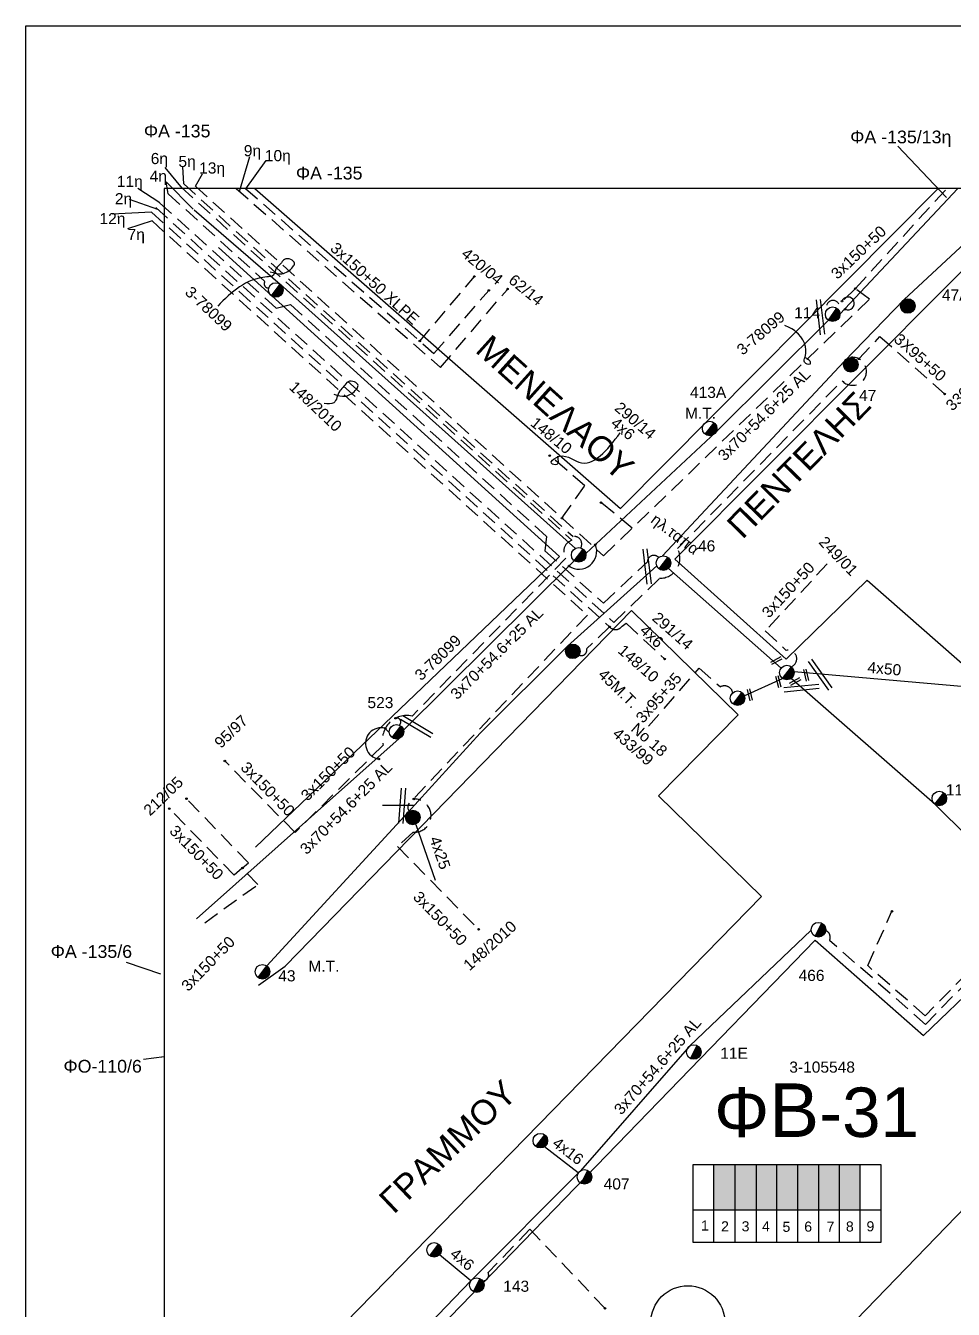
# Model space of a CAD drawing. Header units: millimetres. Extents: x 1138 to 9186, y 1584 to 2927.
# Drawn here: x 6949.8 to 7099.9, y 2719.2 to 2926.9 of the extents above; entities that cross this region are included whole.
import ezdxf
from ezdxf.enums import TextEntityAlignment as Align

# ---------------------------------------------------------------- set-up
doc = ezdxf.new("R2010")
doc.units = ezdxf.units.MM
doc.linetypes.add('DASHED', pattern=[19.05, 12.7, -6.35])
for name, color, linetype, lineweight in [('3x150+50', 7, 'Continuous', 30), ('3x150+50 XLPE', 7, 'SYN_LINE', 30), ('3x70+54.6+25 AL', 7, 'SYN_LINE', 30), ('3x95+35', 7, 'Continuous', 30), ('3X95+50', 7, 'Continuous', 30), ('4x16', 7, 'Continuous', 30), ('4x25', 7, 'Continuous', 30), ('4x50', 7, 'Continuous', 30), ('4x6', 7, 'SYN_LINE', 30), ('Υπόβαθρο ΔΕΗ', 7, 'Continuous', 30)]:
    doc.layers.add(name, color=color, linetype=linetype, lineweight=lineweight)
for name, color, linetype in [('Pillar OTE', 7, 'Continuous'), ('TEXT ΚΑΛΩΔΙΩΝ', 7, 'Continuous'), ('Άγνωστα', 7, 'Continuous'), ('ΑΓΝΩΣΤΟ ΕΝΑΕΡΙΟ ΚΑΛΩΔΙΟ', 7, 'Continuous'), ('ΑΓΝΩΣΤΟ ΥΠΟΓΕΙΟ ΚΑΛΩΔΙΟ', 7, 'DASHED'), ('Επιγραφές - Σχήματα', 7, 'Continuous'), ('Καλώδια ΧΤ   3x150AL+50CU', 7, 'DASHED'), ('Μηχανική τομή', 7, 'Continuous'), ('Στύλος Ξύλινος', 7, 'Continuous'), ('Στύλος Ξύλινος @ 1', 7, 'Continuous'), ('Στύλος ΦΜ', 7, 'Continuous'), ('Στύλος ΦΜ @ 1', 7, 'Continuous'), ('Συνδέσεις', 7, 'Continuous'), ('Τομή', 7, 'Continuous')]:
    doc.layers.add(name, color=color, linetype=linetype)
doc.styles.add('arial', font='arial.ttf')
doc.styles.get("Standard").update_dxf_attribs({"font": 'arial.ttf'})
doc.linetypes.add('SYN_LINE', pattern='A,0.5,-0.0001,["/\\/\\/\\/",Standard,S=0.1,R=0,X=0,Y=-0.05],-0.25', length=0.7501)
doc.dimstyles.new('ISO-25', dxfattribs={"dimtxt": 2.5, "dimasz": 2.5, "dimexe": 1.25, "dimexo": 0.625, "dimtad": 1, "dimtxsty": 'Standard', "dimcen": 2.5, "dimadec": 0, "dimazin": 0, "dimtfac": 1, "dimtmove": 0, "dimatfit": 3, "dimfxl": 0, "dimarcsym": 0})

# ---------------------------------------------------------------- blocks, each defined once
blk = doc.blocks.new('ΥΠΑΡΧΩΝ ΤΣΙΜΕΝΤΕΝΙΟΣ ΣΤΥΛΟΣ')
at = {"layer": 'Στύλος ΦΜ'}
blk.add_hatch(color=7, dxfattribs=at).paths.add_polyline_path([(-1.29, -2.28, 0.574793), (2.62, 0, 0.268822), (1.3, 2.27)])
at = {"layer": 'Στύλος ΦΜ', "color": 7}
blk.add_line((-1.29, -2.28), (1.3, 2.27), dxfattribs=at)
blk.add_circle((0, 0), 2.62, dxfattribs=at)
at = {"layer": 'Στύλος ΦΜ', "flags": 4}
for tag, p in [('ΑΡΙΘΜΟΣ', (-4.68, 8.05)), ('ΤΥΠΟΣ', (-4.91, 3.03))]:
    blk.add_attdef(tag, p, '', height=4, dxfattribs=at)
blk = doc.blocks.new('ΥΠΑΡΧΩΝ ΞΥΛΙΝΟΣ ΣΤΥΛΟΣ')
at = {"layer": 'Στύλος Ξύλινος'}
h = blk.add_hatch(color=7, dxfattribs=at)
h.paths.add_polyline_path([(-2.62, 0, 0.270008), (-1.29, -2.28), (1.3, 2.27, 0.576266)])
h.paths.add_polyline_path([(-1.29, -2.28, 0.574793), (2.62, 0, 0.268822), (1.3, 2.27)])
at = {"layer": 'Στύλος Ξύλινος', "color": 7}
blk.add_line((-1.29, -2.28), (1.3, 2.27), dxfattribs=at)
blk.add_circle((0, 0), 2.62, dxfattribs=at)
at = {"layer": 'Στύλος Ξύλινος', "flags": 4}
for tag, p in [('ΑΡΙΘΜΟΣ', (-4.91, 8.6)), ('ΤΥΠΟΣ', (-4.85, 3.39))]:
    blk.add_attdef(tag, p, '', height=4, dxfattribs=at)
blk = doc.blocks.new('ΤΟΜΗ')
at = {"layer": 'Τομή', "ltscale": 40}
for p, q in [((-5.68, 0), (17.06, 0)), ((-5.68, -2.77), (17.06, -2.77))]:
    blk.add_line(p, q, dxfattribs=at)
blk = doc.blocks.new('ΜΗΧΑΝΙΚΗ ΤΟΜΗ')
at = {"layer": 'Μηχανική τομή', "ltscale": 40}
for p, q in [((-1.89, 0.78), (5.69, 0.78)), ((-1.89, -0.77), (5.69, -0.77))]:
    blk.add_line(p, q, dxfattribs=at)
blk = doc.blocks.new('_ΣΥΝΔΕΣΗ')
at = {"layer": 'Συνδέσεις', "linetype": 'SYN_LINE', "ltscale": 40}
blk.add_hatch(color=256, dxfattribs=at).paths.add_polyline_path([(0.5, -0.01, 1), (-0.5, -0.01, 1)])
at = {"layer": 'Συνδέσεις'}
blk.add_circle((0, -0.01), 0.5, dxfattribs=at)
blk = doc.blocks.new('A$C01BB34F8')
at = {"layer": 'Άγνωστα', "color": 7}
note = blk.add_mtext_dynamic_manual_height_columns('ηλ.ταπα\\P', width=1.8, gutter_width=12.5, heights=[0.0453, 0], dxfattribs=dict(at, insert=(0.37, 2.43), char_height=1.8, attachment_point=1, rotation=2.4309))
for column, words in zip(note.columns.linked_columns, ['\\P']):
    column.text = words

msp = doc.modelspace()

# ---------------------------------------------------------------- hatches: boundary and pattern name
at = {"layer": 'Καλώδια ΧΤ   3x150AL+50CU', "linetype": 'DASHED', "lineweight": -3, "ltscale": 0.2}
h = msp.add_hatch(color=6, dxfattribs=at)
h.dxf.hatch_style = 1
h.paths.add_polyline_path([(7064.58, 2742.67), (7061.14, 2742.67), (7061.14, 2735.31), (7064.58, 2735.31)])
h = msp.add_hatch(color=5, dxfattribs=at)
h.dxf.hatch_style = 1
h.paths.add_polyline_path([(7064.58, 2735.31), (7068.02, 2735.31), (7068.02, 2742.67), (7064.58, 2742.67)])
h = msp.add_hatch(color=1, dxfattribs=at)
h.dxf.hatch_style = 1
h.paths.add_polyline_path([(7071.32, 2742.67), (7068.02, 2742.67), (7068.02, 2735.31), (7071.32, 2735.3)])
h = msp.add_hatch(color=85, dxfattribs=at)
h.dxf.hatch_style = 1
h.paths.add_polyline_path([(7074.71, 2742.67), (7071.32, 2742.67), (7071.32, 2735.3), (7074.7, 2735.3)])
h = msp.add_hatch(color=173, dxfattribs=at)
h.dxf.hatch_style = 1
h.paths.add_polyline_path([(7074.7, 2735.3), (7078.1, 2735.3), (7078.1, 2742.67), (7074.71, 2742.67)])
h = msp.add_hatch(color=27, dxfattribs=at)
h.dxf.hatch_style = 1
h.paths.add_polyline_path([(7078.1, 2735.3), (7081.5, 2735.3), (7081.5, 2742.67), (7078.1, 2742.67)])
h = msp.add_hatch(color=2, dxfattribs=at)
h.dxf.hatch_style = 1
h.paths.add_polyline_path([(7081.44, 2735.3), (7084.84, 2735.3), (7084.84, 2742.67), (7081.44, 2742.67)])

# ---------------------------------------------------------------- linework, layer by layer
at = {"layer": '3x150+50', "lineweight": -3}
msp.add_lwpolyline([(6972.18, 1918.16), (9029.84, 1917.64), (9029.84, 2900.53), (6972.18, 2900.53)], close=True, dxfattribs=at)
at = {"layer": '3x150+50', "color": 233, "linetype": 'DASHED', "lineweight": -3, "ltscale": 0.2}
msp.add_lwpolyline([(6974.92, 2900.75), (7038.17, 2843.65, 0.50843), (7037.19, 2840.73), (7012.3, 2815.19, 0.554295), (7007.61, 2810.47), (6993.36, 2796.36), (6982, 2807.93)], format="xyb", dxfattribs=at)
at = {"layer": '3x150+50', "color": 85, "linetype": 'DASHED', "lineweight": -3, "ltscale": 0.2}
for points in [[(6975.36, 2901.28), (7038.36, 2844.24, -0.638377), (7039.58, 2842.41)], [(7043.52, 2719.36), (7031.38, 2732.18), (7024.6, 2725.16, -0.573256), (7023.73, 2723.82, -16.465529)]]:
    msp.add_lwpolyline(points, format="xyb", dxfattribs=at)
at = {"layer": '3x150+50', "color": 5, "linetype": 'DASHED', "lineweight": -3, "ltscale": 0.2}
for points in [[(6977.25, 2900.92), (7043.3, 2841.12), (7086.32, 2882.66), (7084.04, 2884.36)], [(7084.04, 2884.36), (7098.8, 2900.53)], [(7047.93, 2845.59), (7042.87, 2849.74)]]:
    msp.add_lwpolyline(points, dxfattribs=at)
at = {"layer": '3x150+50', "color": 173, "linetype": 'DASHED', "lineweight": -3, "ltscale": 0.2}
for points in [[(6970.22, 2895.32), (7040.66, 2831.54), (7011.7, 2800.94, 0.385099), (7012.13, 2799.54)], [(7012.59, 2801.79, -1.053236), (7012.47, 2796.4), (7009.92, 2794.09), (7023.06, 2780.7)]]:
    msp.add_lwpolyline(points, format="xyb", dxfattribs=at)
at = {"layer": '3x150+50', "color": 5, "linetype": 'DASHED', "lineweight": -3, "ltscale": 0.2}
msp.add_lwpolyline([(7084.04, 2884.36), (7081.37, 2881.84, 0.981174), (7079.44, 2880.96, -5.335387)], format="xyb", dxfattribs=at)
at = {"layer": '3x150+50', "color": 62, "linetype": 'DASHED', "lineweight": -3, "ltscale": 0.2}
msp.add_lwpolyline([(7079.49, 2839.84), (7069.46, 2828.97), (7072.85, 2825.81, -0.924799), (7073.68, 2823.18, -13.840738)], format="xyb", dxfattribs=at)
at = {"layer": '3x150+50', "color": 1, "linetype": 'DASHED', "lineweight": -3, "ltscale": 0.2}
msp.add_lwpolyline([(7044.27, 2829.63), (7040.55, 2826.08, -0.615725), (7039.3, 2825.05, 3.11625)], format="xyb", dxfattribs=at)
at = {"layer": '3x150+50', "color": 206, "linetype": 'DASHED', "lineweight": -3, "ltscale": 0.2}
msp.add_lwpolyline([(7007.96, 2813.21), (7008.6, 2812.56)], dxfattribs=at)
at = {"layer": '3x150+50', "color": 62, "linetype": 'DASHED', "lineweight": -3, "ltscale": 0.2}
for points in [[(6984.82, 2790.58), (6985.81, 2791.46), (6975.8, 2801.82)], [(6984.82, 2790.58), (6983.54, 2789.43), (6973.01, 2800.23)], [(6978.75, 2781.76), (6987.33, 2787.94), (6984.82, 2790.58)]]:
    msp.add_lwpolyline(points, dxfattribs=at)
at = {"layer": '3x150+50', "color": 233, "linetype": 'DASHED', "lineweight": -3, "ltscale": 0.2}
msp.add_arc((7009.82, 2814.23), 0.657, 310.4426, 104.3009, dxfattribs=at)
at = {"layer": '3x150+50 XLPE', "color": 133, "linetype": 'DASHED', "lineweight": -3, "ltscale": 0.2}
msp.add_lwpolyline([(6983.85, 2900.53), (7016.9, 2871.58), (7027.67, 2884.18)], dxfattribs=at)
at = {"layer": '3x150+50 XLPE', "color": 6, "linetype": 'DASHED', "lineweight": -3, "ltscale": 0.2}
for points in [[(6985.37, 2900.53), (7015.84, 2873.84), (7024.72, 2884.06)], [(7013.56, 2875.87), (7022.38, 2886.31)]]:
    msp.add_lwpolyline(points, dxfattribs=at)
at = {"layer": '3x70+54.6+25 AL', "color": 27, "linetype": 'SYN_LINE', "lineweight": -3, "ltscale": 15}
for points in [[(7082.22, 2872.54), (7091.94, 2882.58), (7113.87, 2902.99)], [(7052.81, 2841.1), (7082.22, 2872.54)]]:
    msp.add_lwpolyline(points, dxfattribs=at)
at = {"layer": '3x70+54.6+25 AL', "color": 5, "linetype": 'SYN_LINE', "lineweight": -3, "ltscale": 15}
msp.add_lwpolyline([(7081.52, 2880.2), (7100.6, 2900.53)], dxfattribs=at)
at = {"layer": '3x70+54.6+25 AL', "color": 30, "linetype": 'SYN_LINE', "lineweight": -3, "ltscale": 15}
msp.add_lwpolyline([(6977.06, 2897.1), (6990.97, 2885.06), (7038.73, 2842.32)], dxfattribs=at)
at = {"layer": '3x70+54.6+25 AL', "color": 85, "linetype": 'SYN_LINE', "lineweight": -3, "ltscale": 15}
for points in [[(7079.68, 2879.24), (7061.47, 2861.11), (7040.42, 2841.49)], [(7038.55, 2840.33), (7010.92, 2812.94)], [(7076.87, 2780.53), (7057.2, 2761.79), (7039.55, 2741.63), (7021.82, 2723.83), (6995.23, 2696.15), (6974.88, 2676.34)]]:
    msp.add_lwpolyline(points, dxfattribs=at)
at = {"layer": '3x70+54.6+25 AL', "color": 1, "linetype": 'SYN_LINE', "lineweight": -3, "ltscale": 15}
msp.add_lwpolyline([(7051.89, 2839.49), (7037.45, 2826.49), (7023.3, 2812.42), (7011.62, 2799.58), (6988.79, 2774.76)], dxfattribs=at)
at = {"layer": '3x70+54.6+25 AL', "color": 62, "linetype": 'SYN_LINE', "lineweight": -3, "ltscale": 8}
msp.add_lwpolyline([(7066.06, 2818.49), (7072.25, 2821.3)], dxfattribs=at)
at = {"layer": '3x70+54.6+25 AL', "color": 233, "linetype": 'SYN_LINE', "lineweight": -3, "ltscale": 15}
msp.add_lwpolyline([(7010.2, 2811.55), (6977.42, 2782.37), (6977.42, 2782.37)], dxfattribs=at)
at = {"layer": '3x95+35', "color": 62, "linetype": 'DASHED', "lineweight": -3, "ltscale": 0.2}
msp.add_lwpolyline([(7050.57, 2813.56), (7058.77, 2822.96), (7062.19, 2819.92, -0.503811), (7064.19, 2818.97, 24.178614)], format="xyb", dxfattribs=at)
at = {"layer": '3X95+50', "color": 27, "linetype": 'DASHED', "lineweight": -3, "ltscale": 0.2}
msp.add_lwpolyline([(7084.59, 2872.99), (7088.01, 2876.6), (7098.65, 2867.15)], dxfattribs=at)
at = {"layer": '4x16', "color": 85, "linetype": 'SYN_LINE', "lineweight": -3, "ltscale": 7}
msp.add_lwpolyline([(7039.2, 2741.28), (7033.71, 2745.52)], dxfattribs=at)
at = {"layer": '4x25', "color": 173, "linetype": 'SYN_LINE', "lineweight": -3, "ltscale": 10}
msp.add_lwpolyline([(7012.92, 2797.66), (7016.06, 2788.62)], dxfattribs=at)
at = {"layer": '4x50', "color": 6, "linetype": 'Continuous', "lineweight": -3, "ltscale": 0.2}
msp.add_lwpolyline([(7103.02, 2819.81), (7074.13, 2822.34)], dxfattribs=at)
at = {"layer": '4x6', "color": 5, "linetype": 'DASHED', "lineweight": -3, "ltscale": 0.2}
msp.add_lwpolyline([(7036.56, 2847.22), (7040.27, 2852.47), (7034.57, 2857.33)], dxfattribs=at)
at = {"layer": '4x6', "color": 1, "linetype": 'DASHED', "lineweight": -3, "ltscale": 0.2}
msp.add_lwpolyline([(7044.27, 2829.63, 0.499341), (7046.28, 2829.75), (7046.97, 2830.2), (7053.16, 2824.43)], format="xyb", dxfattribs=at)
at = {"layer": '4x6', "color": 85, "linetype": 'SYN_LINE', "lineweight": -3, "ltscale": 7}
msp.add_lwpolyline([(7021.82, 2723.83), (7016.74, 2728.01)], dxfattribs=at)
at = {"layer": 'Pillar OTE', "lineweight": -3, "ltscale": 40}
for points in [[(7057.81, 2730.03), (7057.81, 2742.67), (7088.15, 2742.67), (7088.15, 2730), (7057.81, 2730.03)], [(7061.14, 2730.03), (7061.14, 2742.67)], [(7064.58, 2730.03), (7064.58, 2742.67)], [(7068.02, 2730.02), (7068.02, 2742.67)], [(7071.32, 2730.02), (7071.32, 2742.67)], [(7074.7, 2730.02), (7074.71, 2742.67)], [(7078.1, 2730.01), (7078.1, 2742.67)], [(7081.44, 2730.01), (7081.44, 2742.67)], [(7084.83, 2730.01), (7084.83, 2742.67)], [(7057.81, 2735.32), (7088.15, 2735.29)]]:
    msp.add_lwpolyline(points, dxfattribs=at)
at = {"layer": 'ΑΓΝΩΣΤΟ ΕΝΑΕΡΙΟ ΚΑΛΩΔΙΟ', "color": 62, "linetype": 'Continuous', "lineweight": -3, "ltscale": 0.2}
msp.add_lwpolyline([(7053.78, 2839.08), (7072.02, 2822.94)], dxfattribs=at)
at = {"layer": 'ΑΓΝΩΣΤΟ ΕΝΑΕΡΙΟ ΚΑΛΩΔΙΟ', "color": 173, "linetype": 'Continuous', "lineweight": -3, "ltscale": 0.2}
msp.add_lwpolyline([(7142.3, 2759.84), (7113.16, 2784.8), (7096.9, 2800.92), (7073.64, 2821.28)], dxfattribs=at)
at = {"layer": 'ΑΓΝΩΣΤΟ ΥΠΟΓΕΙΟ ΚΑΛΩΔΙΟ', "color": 30, "linetype": 'DASHED', "lineweight": -3, "ltscale": 0.2}
msp.add_lwpolyline([(6972.85, 2899.69), (6988.5, 2885.52, 0.673227), (6989.13, 2884.47)], format="xyb", dxfattribs=at)
at = {"layer": 'ΑΓΝΩΣΤΟ ΥΠΟΓΕΙΟ ΚΑΛΩΔΙΟ', "color": 27, "linetype": 'DASHED', "lineweight": -3, "ltscale": 0.2}
msp.add_lwpolyline([(6970.83, 2897.46), (7044.96, 2830.35), (7052.34, 2837.48, 0.567393), (7055.26, 2842.3), (7081.89, 2869.44, 1.66281), (7083.22, 2873.22, 91.993866)], format="xyb", dxfattribs=at)
at = {"layer": 'ΑΓΝΩΣΤΟ ΥΠΟΓΕΙΟ ΚΑΛΩΔΙΟ', "color": 62, "linetype": 'DASHED', "lineweight": -3, "ltscale": 0.2}
msp.add_lwpolyline([(6971.51, 2898.2), (6990.29, 2881.2), (6992.64, 2881.77), (7034.07, 2844.26), (7033.78, 2841.95), (7043.29, 2833.46), (7050.37, 2840.16, -0.683095), (7052.21, 2840.83, -13.508421)], format="xyb", dxfattribs=at)
at = {"layer": 'ΑΓΝΩΣΤΟ ΥΠΟΓΕΙΟ ΚΑΛΩΔΙΟ', "color": 1, "linetype": 'DASHED', "lineweight": -3, "ltscale": 0.2}
msp.add_lwpolyline([(6970.16, 2896.72), (7044.27, 2829.63)], dxfattribs=at)
msp.add_lwpolyline([(7104.31, 2775.84, -0.582469), (7102.07, 2773.59), (7095.33, 2766.7), (7086.03, 2774.82), (7089.95, 2783.61)], format="xyb", dxfattribs=at)
at = {"layer": 'ΑΓΝΩΣΤΟ ΥΠΟΓΕΙΟ ΚΑΛΩΔΙΟ', "color": 85, "linetype": 'DASHED', "lineweight": -3, "ltscale": 0.2}
msp.add_lwpolyline([(7105.18, 2775.01, -0.459574), (7102.43, 2772.53), (7095.39, 2765.32), (7079.86, 2778.89, 0.418993), (7079.22, 2780.51)], format="xyb", dxfattribs=at)
at = {"layer": 'Επιγραφές - Σχήματα', "lineweight": -3}
msp.add_lwpolyline([(6949.78, 2926.89), (9185.18, 2926.75), (9185.88, 1907.61), (6949.78, 1907.75)], close=True, dxfattribs=at)
at = {"layer": 'Υπόβαθρο ΔΕΗ', "lineweight": -3}
for points in [[(6986.84, 2900.53), (7046.04, 2848.76), (7097.43, 2900.53)], [(7054.83, 2840.59), (7114.58, 2900.53)], [(7054.83, 2840.59), (7072.86, 2824.42), (7085.96, 2837.18), (7103.5, 2821.77), (7143.39, 2863.54), (7179.98, 2900.53)], [(6986.97, 2793.98), (7036.18, 2841), (6980.96, 2890.99)], [(6987.46, 2771.64), (6991.75, 2774.71), (7047.82, 2832.26), (7065.04, 2815.39), (7052.2, 2802.29), (7068.83, 2786), (6972.18, 2687.06)], [(7012.54, 2800.74), (7007.5, 2800.72)], [(7104.37, 2772.46), (7121.45, 2756.03), (7009.61, 2640.5), (6976.34, 2674.55), (6976.34, 2674.55), (7077.52, 2778.93), (7095.05, 2763.49), (7104.37, 2772.46)]]:
    msp.add_lwpolyline(points, dxfattribs=at)
msp.add_circle((7056.93, 2717.03), 6, dxfattribs=at)
for centre, radius, start, end in [((7082.83, 2881.96), 1.03, 245.8448, 160.0903), ((7039.31, 2841.83), 2.87, 235.3767, 22.5424), ((7007.29, 2810.77), 2.53, 74.5944, 261.868)]:
    msp.add_arc(centre, radius, start, end, dxfattribs=at)
for points in [[(6989.35, 2887.08), (6991.25, 2886.77), (6993.01, 2887.87), (6993.27, 2888.46), (6992.68, 2889.06), (6991.66, 2889.09), (6990.99, 2888.34), (6990.32, 2887.6), (6989.86, 2886.52), (6988.78, 2886.25), (6980.85, 2881.54)], [(7075.73, 2873.26), (7076.64, 2872.66), (7076.69, 2872.13), (7075.8, 2872.44), (7075.89, 2873.28), (7074.42, 2877.37), (7072.62, 2878.41)], [(6999.63, 2867.28), (7001.53, 2866.97), (7003.29, 2868.07), (7003.56, 2868.67), (7002.96, 2869.26), (7001.95, 2869.29), (7001.28, 2868.55), (7000.61, 2867.81), (7000.15, 2866.73), (6999.63, 2865.9), (6998.09, 2865.74)], [(7035.82, 2857.23), (7035.7, 2855.9), (7034.85, 2856.09), (7035.65, 2857.04), (7039.29, 2856.27), (7045.99, 2861.01)]]:
    msp.add_spline(points, degree=3, dxfattribs=at)

# ---------------------------------------------------------------- block references
at = {"layer": '3x150+50', "color": 7, "linetype": 'Continuous', "lineweight": -3, "ltscale": 0.2, "rotation": 320}
msp.add_blockref('A$C01BB34F8', (7038.7, 2855.18), dxfattribs=at)
at = {"layer": 'Μηχανική τομή', "lineweight": -3, "xscale": 0.25, "yscale": 0.25, "zscale": 0.25}
for p, rotation in [((7070.86, 2823.97), 28.42004936298231), ((7076.19, 2821.37), 103.5327238448324), ((7071.71, 2820.26), 103.5327238448324), ((7073.9, 2820.58), 28.42004936298231), ((7067.08, 2818.16), 103.5327238448324)]:
    msp.add_blockref('ΜΗΧΑΝΙΚΗ ΤΟΜΗ', p, dxfattribs=dict(at, rotation=rotation))
at = {"layer": 'Στύλος Ξύλινος @ 1', "lineweight": -3, "ltscale": 40}
ref = msp.add_blockref('ΥΠΑΡΧΩΝ ΞΥΛΙΝΟΣ ΣΤΥΛΟΣ', (7092.51, 2881.54), dxfattribs=dict(at, xscale=0.449999999999818, yscale=0.449999999999818, zscale=0.449999999999818, rotation=9.6820670981258))
ref.add_attrib('ΤΥΠΟΣ', '47A', (7098.03, 2882.41), dxfattribs={"layer": 'Στύλος Ξύλινος', "height": 1.8, "flags": 4})
ref = msp.add_blockref('ΥΠΑΡΧΩΝ ΞΥΛΙΝΟΣ ΣΤΥΛΟΣ', (7083.28, 2872.04), dxfattribs=dict(at, xscale=0.449999999999818, yscale=0.449999999999818, zscale=0.449999999999818, rotation=322.4318734544478))
ref.add_attrib('ΤΥΠΟΣ', '47', (7084.62, 2866.17), dxfattribs={"layer": 'Στύλος Ξύλινος', "height": 1.8, "flags": 4})
ref = msp.add_blockref('ΥΠΑΡΧΩΝ ΞΥΛΙΝΟΣ ΣΤΥΛΟΣ', (7038.3, 2825.67), dxfattribs=dict(at, xscale=0.449999999999818, yscale=0.449999999999818, zscale=0.449999999999818, rotation=315.9359955144723))
ref.add_attrib('ΤΥΠΟΣ', '45M.T.', (7042.27, 2821.73), dxfattribs={"layer": 'Στύλος Ξύλινος', "height": 1.8, "rotation": 315.936, "flags": 4})
at = {"layer": 'Στύλος Ξύλινος @ 1', "lineweight": -3, "ltscale": 40, "xscale": 0.449999999999818, "yscale": 0.449999999999818, "zscale": 0.449999999999818, "rotation": 315.9359955144723}
msp.add_blockref('ΥΠΑΡΧΩΝ ΞΥΛΙΝΟΣ ΣΤΥΛΟΣ', (7012.41, 2798.8), dxfattribs=at)
at = {"layer": 'Στύλος ΦΜ @ 1', "lineweight": -3, "ltscale": 40, "xscale": 0.4499999999998181, "yscale": 0.4499999999998181, "zscale": 0.4499999999998181, "rotation": 352.5021454697022}
for p in [(6990.25, 2884.13), (7039.26, 2841.27), (7072.96, 2822.24), (7064.96, 2818.08), (7033.06, 2746.5), (7015.87, 2728.82)]:
    msp.add_blockref('ΥΠΑΡΧΩΝ ΤΣΙΜΕΝΤΕΝΙΟΣ ΣΤΥΛΟΣ', p, dxfattribs=at)
at = {"layer": 'Στύλος ΦΜ @ 1', "lineweight": -3, "ltscale": 40}
ref = msp.add_blockref('ΥΠΑΡΧΩΝ ΤΣΙΜΕΝΤΕΝΙΟΣ ΣΤΥΛΟΣ', (7080.35, 2880.21), dxfattribs=dict(at, xscale=0.4499999999998182, yscale=0.4499999999998182, zscale=0.4499999999998182, rotation=355.066773370613))
ref.add_attrib('ΤΥΠΟΣ', '114', (7074.14, 2879.55), dxfattribs={"layer": 'Στύλος ΦΜ', "height": 1.8, "flags": 4})
ref = msp.add_blockref('ΥΠΑΡΧΩΝ ΤΣΙΜΕΝΤΕΝΙΟΣ ΣΤΥΛΟΣ', (7060.46, 2861.72), dxfattribs=dict(at, xscale=0.4499999999998181, yscale=0.4499999999998181, zscale=0.4499999999998181, rotation=352.5021454697022))
ref.add_attrib('ΤΥΠΟΣ', '413A', (7057.27, 2866.67), dxfattribs={"layer": 'Στύλος ΦΜ', "height": 1.8, "flags": 4})
ref.add_attrib('ΑΡΙΘΜΟΣ', 'M.T.', (7056.46, 2863.3), dxfattribs={"layer": 'Στύλος ΦΜ', "height": 1.8, "flags": 4})
ref = msp.add_blockref('ΥΠΑΡΧΩΝ ΤΣΙΜΕΝΤΕΝΙΟΣ ΣΤΥΛΟΣ', (7052.98, 2839.94), dxfattribs=dict(at, xscale=0.4499999999998181, yscale=0.4499999999998181, zscale=0.4499999999998181, rotation=352.5021454697022))
ref.add_attrib('ΤΥΠΟΣ', '46', (7058.57, 2841.83), dxfattribs={"layer": 'Στύλος ΦΜ', "height": 1.8, "flags": 4})
ref = msp.add_blockref('ΥΠΑΡΧΩΝ ΤΣΙΜΕΝΤΕΝΙΟΣ ΣΤΥΛΟΣ', (7009.78, 2812.65), dxfattribs=dict(at, xscale=0.4499999999998181, yscale=0.4499999999998181, zscale=0.4499999999998181, rotation=352.5021454697022))
ref.add_attrib('ΤΥΠΟΣ', '523', (7005.08, 2816.48), dxfattribs={"layer": 'Στύλος ΦΜ', "height": 1.8, "flags": 4})
ref = msp.add_blockref('ΥΠΑΡΧΩΝ ΤΣΙΜΕΝΤΕΝΙΟΣ ΣΤΥΛΟΣ', (7097.61, 2801.86), dxfattribs=dict(at, xscale=0.4499999999998181, yscale=0.4499999999998181, zscale=0.4499999999998181, rotation=352.5021454697022))
ref.add_attrib('ΤΥΠΟΣ', '11E', (7098.68, 2802.36), dxfattribs={"layer": 'Στύλος ΦΜ', "height": 1.8, "flags": 4})
ref = msp.add_blockref('ΥΠΑΡΧΩΝ ΤΣΙΜΕΝΤΕΝΙΟΣ ΣΤΥΛΟΣ', (7078.05, 2780.63), dxfattribs=dict(at, xscale=0.4499999999998181, yscale=0.4499999999998181, zscale=0.4499999999998181, rotation=1.830216397264147))
ref.add_attrib('ΤΥΠΟΣ', '466', (7074.84, 2772.34), dxfattribs={"layer": 'Στύλος ΦΜ', "height": 1.8, "flags": 4})
ref = msp.add_blockref('ΥΠΑΡΧΩΝ ΤΣΙΜΕΝΤΕΝΙΟΣ ΣΤΥΛΟΣ', (6988.08, 2773.83), dxfattribs=dict(at, xscale=0.4499999999998181, yscale=0.4499999999998181, zscale=0.4499999999998181, rotation=352.5021454697022))
ref.add_attrib('ΤΥΠΟΣ', '43', (6990.65, 2772.27), dxfattribs={"layer": 'Στύλος ΦΜ', "height": 1.8, "flags": 4})
ref.add_attrib('ΑΡΙΘΜΟΣ', 'M.T.', (6995.53, 2773.82), dxfattribs={"layer": 'Στύλος ΦΜ', "height": 1.8, "flags": 4})
ref = msp.add_blockref('ΥΠΑΡΧΩΝ ΤΣΙΜΕΝΤΕΝΙΟΣ ΣΤΥΛΟΣ', (7057.89, 2760.84), dxfattribs=dict(at, xscale=0.4499999999998181, yscale=0.4499999999998181, zscale=0.4499999999998181, rotation=1.830216397264147))
ref.add_attrib('ΤΥΠΟΣ', '11E', (7062.17, 2759.75), dxfattribs={"layer": 'Στύλος ΦΜ', "height": 1.8, "flags": 4})
ref = msp.add_blockref('ΥΠΑΡΧΩΝ ΤΣΙΜΕΝΤΕΝΙΟΣ ΣΤΥΛΟΣ', (7040.19, 2740.64), dxfattribs=dict(at, xscale=0.4499999999998181, yscale=0.4499999999998181, zscale=0.4499999999998181, rotation=1.830216397264147))
ref.add_attrib('ΤΥΠΟΣ', '407', (7043.3, 2738.6), dxfattribs={"layer": 'Στύλος ΦΜ', "height": 1.8, "flags": 4})
ref = msp.add_blockref('ΥΠΑΡΧΩΝ ΤΣΙΜΕΝΤΕΝΙΟΣ ΣΤΥΛΟΣ', (7022.77, 2723.14), dxfattribs=dict(at, xscale=0.4499999999998181, yscale=0.4499999999998181, zscale=0.4499999999998181, rotation=1.830216397264147))
ref.add_attrib('ΤΥΠΟΣ', '143', (7027.05, 2722.05), dxfattribs={"layer": 'Στύλος ΦΜ', "height": 1.8, "flags": 4})
at = {"layer": 'Συνδέσεις', "lineweight": -3, "xscale": 0.25, "yscale": 0.25, "zscale": 0.25}
for p in [(7022.38, 2886.31), (7024.72, 2884.06), (7027.75, 2884.28), (7084.04, 2884.37), (7081.87, 2882.32), (7082.38, 2881), (7013.56, 2875.87), (7084.59, 2873), (7098.48, 2867.31), (7034.57, 2857.34), (7042.87, 2849.74), (7036.56, 2847.22), (7041.96, 2842.93), (7037.69, 2839.47), (7044.27, 2829.63), (7053.16, 2824.44), (7009.62, 2814.85), (7007.97, 2813.21), (6982, 2807.94), (7006.93, 2808.26), (6975.8, 2801.82), (7012.59, 2801.79), (6973.02, 2800.23), (6984.86, 2790.61), (7089.95, 2783.62), (7023.06, 2780.7), (7043.52, 2719.36)]:
    msp.add_blockref('_ΣΥΝΔΕΣΗ', p, dxfattribs=at)
at = {"layer": 'Τομή', "lineweight": -3}
for p, xscale, yscale, zscale, rotation in [((7078.22, 2878.29), 0.2499999999999996, 0.2499999999999996, 0.2499999999999996, 96.64750875200694), ((7050.17, 2837.94), 0.2499999999999996, 0.2499999999999996, 0.2499999999999996, 96.64750875200694), ((7078.91, 2820.54), 0.2499999999999998, 0.2499999999999998, 0.2499999999999998, 125.544530576718), ((7073.86, 2819.97), 0.2499999999999997, 0.2499999999999997, 0.2499999999999997, 5.551756013641625), ((7012.01, 2814.57), 0.2499999999999997, 0.2499999999999997, 0.2499999999999997, 329.4447976320966), ((7011.13, 2802.09), 0.2499999999999996, 0.2499999999999996, 0.2499999999999996, 265.768930393705)]:
    msp.add_blockref('ΤΟΜΗ', p, dxfattribs=dict(at, xscale=xscale, yscale=yscale, zscale=zscale, rotation=rotation))

# ---------------------------------------------------------------- texts
at = {"lineweight": -3, "ltscale": 40, "char_height": 4, "attachment_point": 1, "style": 'arial'}
for s, insert, width, rotation in [('MENEΛAOY', (7025.01, 2877.18), 62.9877, 318.0309), ('ΓPAMΜOY', (7006.59, 2737.37), 150.9822, 43.6111)]:
    msp.add_mtext(s, dxfattribs=dict(at, insert=insert, width=width, rotation=rotation))
at = {"lineweight": -3, "ltscale": 30, "char_height": 1.63, "width": 11.2573, "attachment_point": 1}
for s, insert in [('1', (7059.06, 2733.59)), ('2', (7062.3, 2733.46)), ('3', (7065.63, 2733.46)), ('4', (7068.93, 2733.46)), ('5', (7072.24, 2733.38)), ('6', (7075.76, 2733.41)), ('7', (7079.38, 2733.41)), ('8', (7082.5, 2733.43)), ('9', (7085.83, 2733.46))]:
    msp.add_mtext(s, dxfattribs=dict(at, insert=insert))
at = {"layer": 'TEXT ΚΑΛΩΔΙΩΝ', "linetype": 'Continuous', "lineweight": -3, "ltscale": 0.2}
for s, rotation, p in [('3x150+50', 43.4509, (7084.54, 2890.23)), ('3x150+50 XLPE', 317.7067, (7006.27, 2885.21)), ('3X95+50', 318.4034, (7094.52, 2873.22)), ('3x70+54.6+25 AL', 44.8677, (7069.27, 2863.97)), ('4x6', 320, (7046.43, 2861.71)), ('3x150+50', 47.3092, (7073.15, 2835.62)), ('3x70+54.6+25 AL', 44.7464, (7026, 2825.36)), ('4x6', 317.0491, (7051.09, 2828.12)), ('4x50', 354.9834, (7088.73, 2822.87)), ('3x95+35', 48.8945, (7052.2, 2818.17)), ('3x150+50', 44.7305, (6998.7, 2805.88)), ('3x150+50', 314.4929, (6988.96, 2803.41)), ('3x70+54.6+25 AL', 45.1715, (7001.6, 2800.34)), ('3x150+50', 314.276, (6977.43, 2793.12)), ('4x25', 289.1669, (7016.83, 2793.08)), ('3x150+50', 314.4512, (7016.85, 2782.45)), ('3x150+50', 45.8966, (6979.29, 2775.14)), ('3x70+54.6+25 AL', 48.8013, (7052.02, 2758.61)), ('4x16', 322.3264, (7037.55, 2744.83)), ('4x6', 320.539, (7020.42, 2727.31))]:
    msp.add_text(s, height=1.8, rotation=rotation, dxfattribs=at).set_placement(p, align=Align.MIDDLE_CENTER)
at = {"layer": 'Άγνωστα', "lineweight": -3, "ltscale": 0.2, "attachment_point": 1, "style": 'arial'}
for s, insert, char_height, width in [('ΦA -135', (6968.91, 2910.88), 2.059, 21.3206), ('ΦA -135/13η', (7083.2, 2909.92), 2.0594, 21.3206), ('6η', (6970.01, 2906.3), 1.8, 18.6352), ('5η', (6974.5, 2905.83), 1.8, 18.6352), ('10η', (6988.48, 2906.77), 1.8, 18.6352), ('4η', (6969.84, 2903.45), 1.8, 18.6352), ('13η', (6977.85, 2904.77), 1.8, 18.6352), ('ΦA -135', (6993.51, 2904.07), 2.059, 21.3206), ('11η', (6964.53, 2902.6), 1.8, 18.6352), ('2η', (6964.21, 2899.8), 1.8, 18.6352), ('12η', (6961.72, 2896.58), 1.8, 18.6352), ('7η', (6966.27, 2894.02), 1.8, 18.6352), ('ΦA -135/6', (6953.83, 2778.13), 2.059, 21.3206), ('ΦO-110/6', (6955.89, 2759.57), 2.059, 21.3206)]:
    msp.add_mtext(s, dxfattribs=dict(at, insert=insert, char_height=char_height, width=width))
at = {"layer": 'Άγνωστα', "color": 1, "lineweight": -3, "ltscale": 0.2, "insert": (6985.07, 2907.57), "char_height": 1.8, "width": 18.6352, "attachment_point": 1, "style": 'arial'}
msp.add_mtext('{\\C256;9η}', dxfattribs=at)
at = {"layer": 'Άγνωστα', "lineweight": -3, "ltscale": 40, "char_height": 1.8, "width": 12.7137, "attachment_point": 1, "style": 'arial'}
for s, insert, rotation in [('420/04', (7021.27, 2891.1), 320.4624), ('62/14', (7028.91, 2886.84), 320.4624), ('3-78099', (6976.65, 2884.9), 316.6513), ('3-78099', (7064.62, 2874.84), 40.489), ('330/02', (7098.47, 2865.73), 44.0714), ('148/2010', (6993.5, 2869.55), 316.6513), ('290/14', (7046.08, 2866.18), 319.6161), ('148/10', (7032.44, 2863.73), 320.4624), ('249/01', (7079.26, 2844.48), 314.0714), ('291/14', (7052.19, 2832.19), 318.6752), ('3-78099', (7012.53, 2822.09), 44.0714), ('148/10', (7046.65, 2826.92), 318.6752), ('95/97', (6980.12, 2811.16), 44.0714), ('No 18', (7048.76, 2814.27), 318.6752), ('433/99', (7045.78, 2813.46), 318.6752), ('212/05', (6968.65, 2800.23), 44.0714), ('148/2010', (7020.39, 2775.22), 42.1098)]:
    msp.add_mtext(s, dxfattribs=dict(at, insert=insert, rotation=rotation))
at = {"layer": 'Άγνωστα', "lineweight": -3, "ltscale": 40, "insert": (7073.34, 2759.3), "char_height": 1.8, "width": 12.7137, "attachment_point": 1, "style": 'arial'}
msp.add_mtext('3-105548', dxfattribs=at)
at = {"layer": 'Υπόβαθρο ΔΕΗ', "lineweight": -3}
msp.add_text('ΠΕΝΤΕΛΗΣ', height=4, rotation=45.6531, dxfattribs=at).set_placement((7074.86, 2855.85), align=Align.MIDDLE_CENTER)
at = {"layer": 'Υπόβαθρο ΔΕΗ', "lineweight": -3, "insert": (7061.18, 2755.77), "char_height": 8, "width": 84.6573, "attachment_point": 1}
msp.add_mtext('Φ{\\H1.0833x;B}-31', dxfattribs=at)

# ---------------------------------------------------------------- leaders
at = {"layer": 'Επιγραφές - Σχήματα', "ltscale": 40}
for points in [[(6984.38, 2900.07), (6986.07, 2905.71)], [(7098.8, 2899.07), (7090.89, 2907.41)], [(6975.17, 2900.53), (6972.33, 2903.94)], [(6975.36, 2901.28), (6975.19, 2904.08)], [(6985.4, 2900.51), (6988.68, 2905.06)], [(6972.85, 2899.69), (6972.53, 2901.63)], [(6976.9, 2897.23), (6972.53, 2901.63)], [(6977.25, 2900.92), (6978.37, 2902.92)], [(6971.49, 2898.21), (6967.92, 2900.55)], [(6971.16, 2897.17), (6966.58, 2898.78)], [(6970.16, 2896.72), (6963.76, 2896.41)], [(6970.22, 2895.32), (6966.27, 2894.02)], [(6971.67, 2773.44), (6966.1, 2775.3)], [(6972.18, 2760.06), (6968.83, 2759.64)]]:
    msp.add_leader(points, dimstyle='ISO-25', override={"dimasz": 0.5, "dimtad": 0}, dxfattribs=at)

doc.saveas('drawing.dxf')
